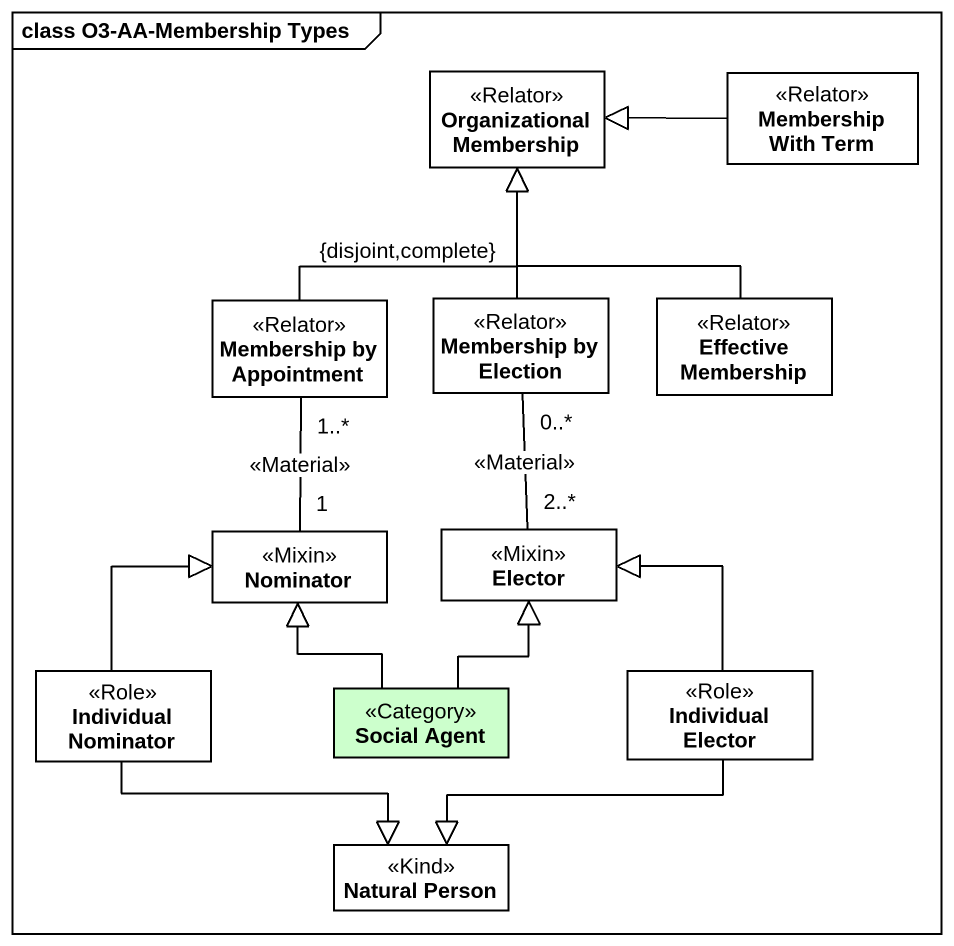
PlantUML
@startuml
mainframe class O3-AA-Membership Types
hide circle
hide empty members
class "Organizational Membership" as Organizational_Membership <<Relator>> #FFFFFF
class "Membership With Term" as Membership_With_Term <<Relator>> #FFFFFF
class "Membership by Appointment" as Membership_by_Appointment <<Relator>> #FFFFFF
class "Membership by Election" as Membership_by_Election <<Relator>> #FFFFFF
class "Effective Membership" as Effective_Membership <<Relator>> #FFFFFF
class Nominator <<Mixin>> #FFFFFF
class Elector <<Mixin>> #FFFFFF
class "Individual Nominator" as Individual_Nominator <<Role>> #FFFFFF
class "Social Agent" as Social_Agent <<Category>> #CCFFCC
class "Individual Elector" as Individual_Elector <<Role>> #FFFFFF
class "Natural Person" as Natural_Person <<Kind>> #FFFFFF
Membership_With_Term -left-|> Organizational_Membership
Membership_by_Appointment -up-|> Organizational_Membership : {disjoint,complete}
Membership_by_Election -up-|> Organizational_Membership
Effective_Membership -up-|> Organizational_Membership
Nominator "1" -up- "1..*" Membership_by_Appointment : <<Material>>
Elector "2..*" -up- "0..*" Membership_by_Election : <<Material>>
Individual_Nominator -up-|> Nominator
Individual_Nominator -right-|> Natural_Person
Social_Agent -up-|> Nominator
Social_Agent -up-|> Elector
Individual_Elector -up-|> Elector
Individual_Elector -left-|> Natural_Person
@enduml
